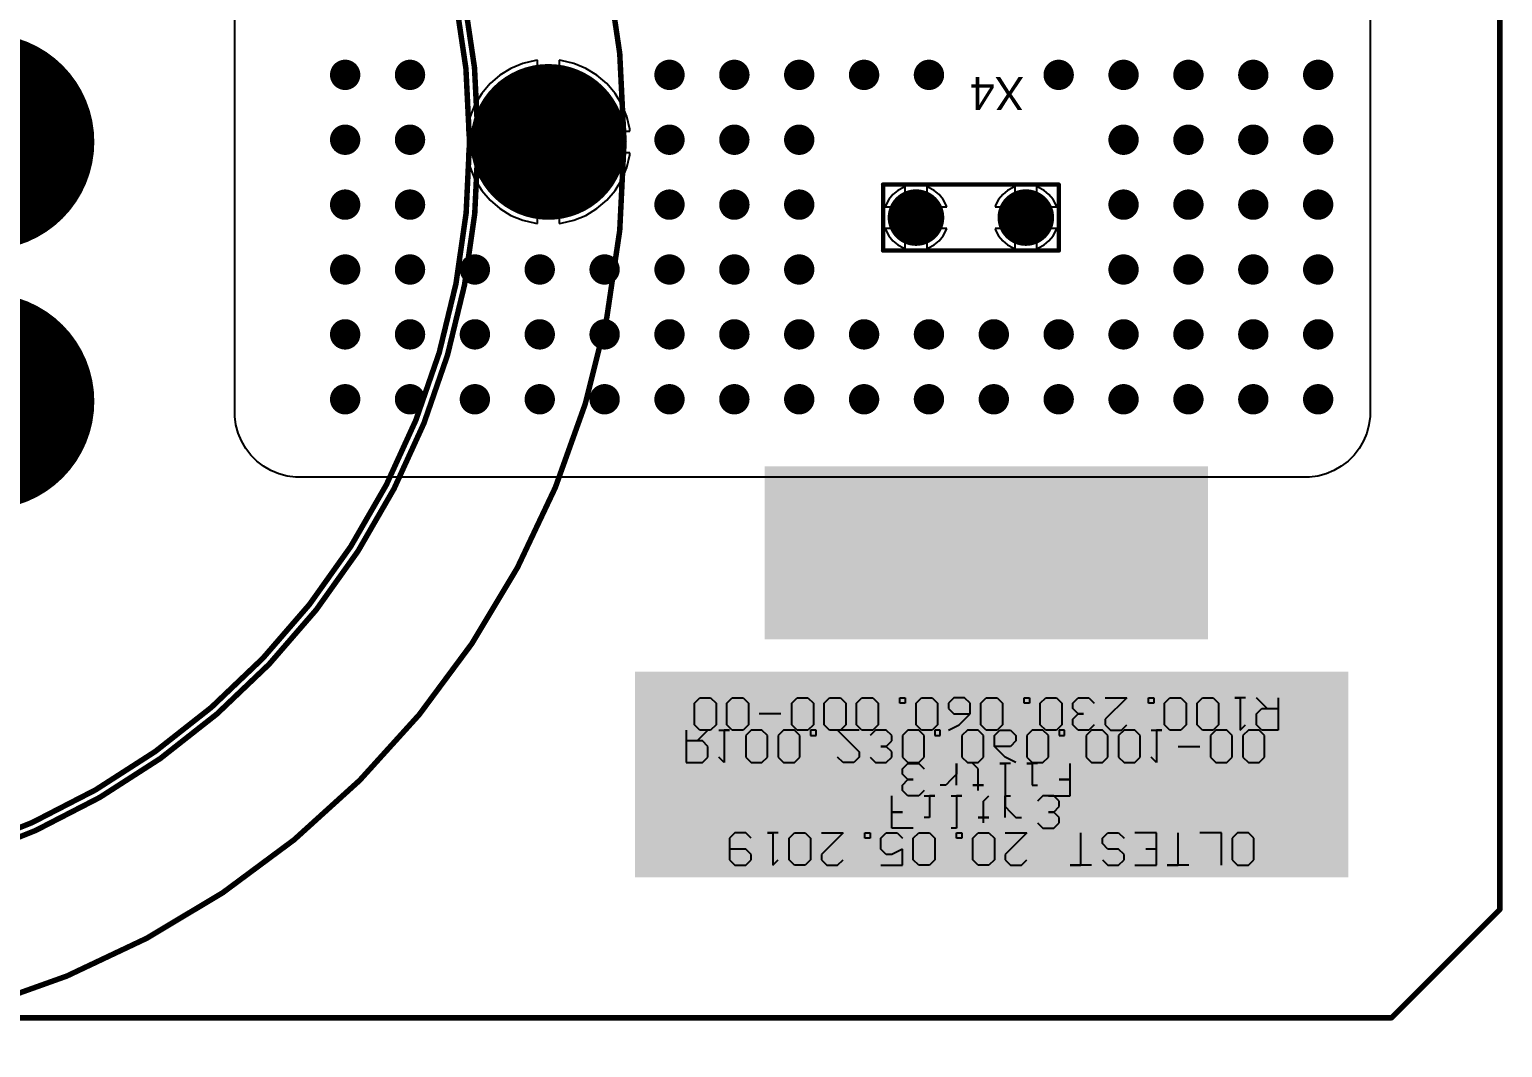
# Model space of a CAD drawing. Header units: millimetres. Extents: x 25 to 162, y 24 to 188.
# Drawn here: x 93.4 to 161.5, y 24 to 71.1 of the extents above; entities that cross this region are included whole.
import ezdxf

# ---------------------------------------------------------------- set-up
doc = ezdxf.new("R2010")
doc.units = ezdxf.units.MM
for name, color, linetype in [('BottomLayer', 5, 'Continuous'), ('BottomSolder', 6, 'Continuous'), ('Mechanical1', 6, 'Continuous'), ('Mechanical13', 56, 'Continuous'), ('Mechanical15', 56, 'Continuous'), ('MultiLayer', 9, 'Continuous'), ('PadHoleLayer', 156, 'Continuous'), ('TopLayer', 1, 'Continuous'), ('TopOverlay', 2, 'Continuous'), ('TopSolder', 216, 'Continuous'), ('ViaHoleLayer', 16, 'Continuous')]:
    doc.layers.add(name, color=color, linetype=linetype)

# ---------------------------------------------------------------- blocks, each defined once
blk = doc.blocks.new('D______500_125__H_30_A_AMAK_671111_034_169')
at = {"layer": 'BottomLayer', "const_width": 3.5}
blk.add_lwpolyline([(-1.75, 0, 1), (1.75, 0, 1)], format="xyb", close=True, dxfattribs=at)
at = {"layer": 'BottomSolder', "const_width": 3.602}
blk.add_lwpolyline([(-1.801, 0, 1), (1.801, 0, 1)], format="xyb", close=True, dxfattribs=at)
at = {"layer": 'Mechanical13'}
for points, const_width in [([(72.852, 0, 1), (3.648, 0, 1)], 0.254), ([(3.584, 0, 1), (3.711, 0, 1)], 0.127)]:
    blk.add_lwpolyline(points, format="xyb", close=True, dxfattribs=dict(at, const_width=const_width))
at = {"layer": 'Mechanical15'}
for points, const_width in [([(80, 0, 1), (-3.5, 0, 1)], 0.254), ([(-3.564, 0, 1), (-3.437, 0, 1)], 0.127)]:
    blk.add_lwpolyline(points, format="xyb", close=True, dxfattribs=dict(at, const_width=const_width))
at = {"layer": 'MultiLayer', "const_width": 3.5}
blk.add_lwpolyline([(-1.75, 0, 1), (1.75, 0, 1)], format="xyb", close=True, dxfattribs=at)
at = {"layer": 'PadHoleLayer'}
for points, const_width in [([(23.5, 12, 1), (28.5, 12, 1)], 5), ([(23.5, 0, 1), (28.5, 0, 1)], 5), ([(-1.25, 0, 1), (1.25, 0, 1)], 2.5)]:
    blk.add_lwpolyline(points, format="xyb", close=True, dxfattribs=dict(at, const_width=const_width))
at = {"layer": 'TopLayer', "const_width": 3.5}
blk.add_lwpolyline([(-1.75, 0, 1), (1.75, 0, 1)], format="xyb", close=True, dxfattribs=at)
at = {"layer": 'TopOverlay'}
for points, const_width in [([(73.251, 0, 1), (3.249, 0, 1)], 0.254), ([(3.186, 0, 1), (3.313, 0, 1)], 0.127)]:
    blk.add_lwpolyline(points, format="xyb", close=True, dxfattribs=dict(at, const_width=const_width))
at = {"layer": 'TopSolder', "const_width": 3.602}
blk.add_lwpolyline([(-1.801, 0, 1), (1.801, 0, 1)], format="xyb", close=True, dxfattribs=at)
blk = doc.blocks.new('63849_1___________154719_1__174')
at = {"layer": 'BottomLayer', "const_width": 1.206}
for points in [[(-0.603, 0, 1), (0.603, 0, 1)], [(4.477, 0, 1), (5.683, 0, 1)]]:
    blk.add_lwpolyline(points, format="xyb", close=True, dxfattribs=at)
at = {"layer": 'BottomSolder', "const_width": 1.308}
for points in [[(-0.654, 0, 1), (0.654, 0, 1)], [(4.426, 0, 1), (5.734, 0, 1)]]:
    blk.add_lwpolyline(points, format="xyb", close=True, dxfattribs=at)
at = {"layer": 'MultiLayer', "const_width": 1.206}
for points in [[(-0.603, 0, 1), (0.603, 0, 1)], [(4.477, 0, 1), (5.683, 0, 1)]]:
    blk.add_lwpolyline(points, format="xyb", close=True, dxfattribs=at)
at = {"layer": 'PadHoleLayer', "const_width": 0.75}
for points in [[(-0.375, 0, 1), (0.375, 0, 1)], [(4.705, 0, 1), (5.455, 0, 1)]]:
    blk.add_lwpolyline(points, format="xyb", close=True, dxfattribs=at)
at = {"layer": 'TopLayer', "const_width": 1.206}
for points in [[(-0.603, 0, 1), (0.603, 0, 1)], [(4.477, 0, 1), (5.683, 0, 1)]]:
    blk.add_lwpolyline(points, format="xyb", close=True, dxfattribs=at)
at = {"layer": 'TopOverlay', "const_width": 0.203}
for points in [[(6.604, 1.524), (-1.524, 1.524)], [(-1.524, 1.524), (-1.524, -1.524)], [(6.604, 1.524), (6.604, -1.524)], [(6.604, -1.524), (-1.524, -1.524)]]:
    blk.add_lwpolyline(points, dxfattribs=at)
at = {"layer": 'TopOverlay', "const_width": 0.102}
for points in [[(-1.575, 1.524, 1), (-1.473, 1.524, 1)], [(-1.575, 1.524, 1), (-1.473, 1.524, 1)], [(6.553, 1.524, 1), (6.655, 1.524, 1)], [(6.553, 1.524, 1), (6.655, 1.524, 1)], [(-1.575, -1.524, 1), (-1.473, -1.524, 1)], [(-1.575, -1.524, 1), (-1.473, -1.524, 1)], [(6.553, -1.524, 1), (6.655, -1.524, 1)], [(6.553, -1.524, 1), (6.655, -1.524, 1)]]:
    blk.add_lwpolyline(points, format="xyb", close=True, dxfattribs=at)
at = {"layer": 'TopSolder', "const_width": 1.308}
for points in [[(-0.654, 0, 1), (0.654, 0, 1)], [(4.426, 0, 1), (5.734, 0, 1)]]:
    blk.add_lwpolyline(points, format="xyb", close=True, dxfattribs=at)

msp = doc.modelspace()

# ---------------------------------------------------------------- linework, layer by layer
at = {"layer": 'BottomLayer'}
for p, q in [((102.9, 53.4), (102.9, 101.4)), ((155.4, 89.9), (155.4, 53.4)), ((102.9, 53.203), (102.9, 53.4)), ((102.951, 52.813), (102.9, 53.203)), ((155.4, 53.203), (155.349, 52.813)), ((155.4, 53.4), (155.4, 53.203)), ((103.053, 52.434), (102.951, 52.813)), ((155.349, 52.813), (155.247, 52.434)), ((103.204, 52.07), (103.053, 52.434)), ((103.4, 51.73), (103.204, 52.07)), ((155.096, 52.07), (154.9, 51.73)), ((155.247, 52.434), (155.096, 52.07)), ((103.64, 51.418), (103.4, 51.73)), ((103.918, 51.14), (103.64, 51.418)), ((104.23, 50.9), (103.918, 51.14)), ((154.382, 51.14), (154.07, 50.9)), ((154.66, 51.418), (154.382, 51.14)), ((154.9, 51.73), (154.66, 51.418)), ((104.57, 50.704), (104.23, 50.9)), ((104.934, 50.553), (104.57, 50.704)), ((105.313, 50.451), (104.934, 50.553)), ((105.703, 50.4), (105.313, 50.451)), ((152.987, 50.451), (152.597, 50.4)), ((153.366, 50.553), (152.987, 50.451)), ((153.73, 50.704), (153.366, 50.553)), ((154.07, 50.9), (153.73, 50.704)), ((105.9, 50.4), (105.703, 50.4)), ((152.4, 50.4), (105.9, 50.4)), ((152.597, 50.4), (152.4, 50.4)), ((152.4, 50.4), (152.4, 50.4)), ((152.4, 50.4), (152.4, 50.4))]:
    msp.add_line(p, q, dxfattribs=at)
at = {"layer": 'BottomLayer', "const_width": 0.6}
for points in [[(107.7, 69, 1), (108.3, 69, 1)], [(110.7, 69, 1), (111.3, 69, 1)], [(122.7, 69, 1), (123.3, 69, 1)], [(125.7, 69, 1), (126.3, 69, 1)], [(128.7, 69, 1), (129.3, 69, 1)], [(131.7, 69, 1), (132.3, 69, 1)], [(134.7, 69, 1), (135.3, 69, 1)], [(140.7, 69, 1), (141.3, 69, 1)], [(143.7, 69, 1), (144.3, 69, 1)], [(146.7, 69, 1), (147.3, 69, 1)], [(149.7, 69, 1), (150.3, 69, 1)], [(152.7, 69, 1), (153.3, 69, 1)], [(107.7, 66, 1), (108.3, 66, 1)], [(110.7, 66, 1), (111.3, 66, 1)], [(122.7, 66, 1), (123.3, 66, 1)], [(125.7, 66, 1), (126.3, 66, 1)], [(128.7, 66, 1), (129.3, 66, 1)], [(143.7, 66, 1), (144.3, 66, 1)], [(146.7, 66, 1), (147.3, 66, 1)], [(149.7, 66, 1), (150.3, 66, 1)], [(152.7, 66, 1), (153.3, 66, 1)], [(107.7, 63, 1), (108.3, 63, 1)], [(110.7, 63, 1), (111.3, 63, 1)], [(122.7, 63, 1), (123.3, 63, 1)], [(125.7, 63, 1), (126.3, 63, 1)], [(128.7, 63, 1), (129.3, 63, 1)], [(143.7, 63, 1), (144.3, 63, 1)], [(146.7, 63, 1), (147.3, 63, 1)], [(149.7, 63, 1), (150.3, 63, 1)], [(152.7, 63, 1), (153.3, 63, 1)], [(107.7, 60, 1), (108.3, 60, 1)], [(110.7, 60, 1), (111.3, 60, 1)], [(113.7, 60, 1), (114.3, 60, 1)], [(116.7, 60, 1), (117.3, 60, 1)], [(119.7, 60, 1), (120.3, 60, 1)], [(122.7, 60, 1), (123.3, 60, 1)], [(125.7, 60, 1), (126.3, 60, 1)], [(128.7, 60, 1), (129.3, 60, 1)], [(143.7, 60, 1), (144.3, 60, 1)], [(146.7, 60, 1), (147.3, 60, 1)], [(149.7, 60, 1), (150.3, 60, 1)], [(152.7, 60, 1), (153.3, 60, 1)], [(107.7, 57, 1), (108.3, 57, 1)], [(110.7, 57, 1), (111.3, 57, 1)], [(113.7, 57, 1), (114.3, 57, 1)], [(116.7, 57, 1), (117.3, 57, 1)], [(119.7, 57, 1), (120.3, 57, 1)], [(122.7, 57, 1), (123.3, 57, 1)], [(125.7, 57, 1), (126.3, 57, 1)], [(128.7, 57, 1), (129.3, 57, 1)], [(131.7, 57, 1), (132.3, 57, 1)], [(134.7, 57, 1), (135.3, 57, 1)], [(137.7, 57, 1), (138.3, 57, 1)], [(140.7, 57, 1), (141.3, 57, 1)], [(143.7, 57, 1), (144.3, 57, 1)], [(146.7, 57, 1), (147.3, 57, 1)], [(149.7, 57, 1), (150.3, 57, 1)], [(152.7, 57, 1), (153.3, 57, 1)], [(107.7, 54, 1), (108.3, 54, 1)], [(110.7, 54, 1), (111.3, 54, 1)], [(113.7, 54, 1), (114.3, 54, 1)], [(116.7, 54, 1), (117.3, 54, 1)], [(119.7, 54, 1), (120.3, 54, 1)], [(122.7, 54, 1), (123.3, 54, 1)], [(125.7, 54, 1), (126.3, 54, 1)], [(128.7, 54, 1), (129.3, 54, 1)], [(131.7, 54, 1), (132.3, 54, 1)], [(134.7, 54, 1), (135.3, 54, 1)], [(137.7, 54, 1), (138.3, 54, 1)], [(140.7, 54, 1), (141.3, 54, 1)], [(143.7, 54, 1), (144.3, 54, 1)], [(146.7, 54, 1), (147.3, 54, 1)], [(149.7, 54, 1), (150.3, 54, 1)], [(152.7, 54, 1), (153.3, 54, 1)]]:
    msp.add_lwpolyline(points, format="xyb", close=True, dxfattribs=at)
at = {"layer": 'BottomLayer'}
msp.add_solid([(121.4, 31.9), (154.4, 31.9), (121.4, 41.4), (154.4, 41.4)], dxfattribs=at)
at = {"layer": 'BottomSolder'}
for p, q in [((123.779, 38.7), (123.779, 37.2)), ((124.529, 38.2), (123.779, 38.2)), ((124.279, 38.2), (124.779, 38.7)), ((124.779, 37.95), (124.529, 38.2)), ((125.279, 38.7), (125.779, 38.7)), ((125.779, 38.7), (125.529, 38.7)), ((125.529, 38.7), (125.529, 37.2)), ((126.778, 38.7), (126.528, 38.45)), ((126.528, 38.45), (126.528, 37.45)), ((127.278, 38.7), (126.778, 38.7)), ((127.528, 38.45), (127.278, 38.7)), ((127.528, 37.45), (127.528, 38.45)), ((128.278, 38.7), (128.028, 38.45)), ((128.028, 38.45), (128.028, 37.45)), ((128.778, 38.7), (128.278, 38.7)), ((129.028, 38.45), (128.778, 38.7)), ((129.028, 37.45), (129.028, 38.45)), ((129.527, 38.7), (129.527, 38.45)), ((129.777, 38.7), (129.527, 38.7)), ((129.527, 38.45), (129.777, 38.45)), ((129.777, 38.45), (129.777, 38.7)), ((131.777, 38.7), (130.777, 38.7)), ((130.777, 38.7), (131.777, 37.7)), ((132.527, 38.7), (132.277, 38.45)), ((133.026, 38.7), (132.527, 38.7)), ((133.276, 38.45), (133.026, 38.7)), ((133.026, 37.95), (133.276, 38.2)), ((133.276, 38.2), (133.276, 38.45)), ((134.026, 38.7), (133.776, 38.45)), ((133.776, 38.45), (133.776, 37.45)), ((134.526, 38.7), (134.026, 38.7)), ((134.776, 38.45), (134.526, 38.7)), ((134.776, 37.45), (134.776, 38.45)), ((135.276, 38.7), (135.276, 38.45)), ((135.526, 38.7), (135.276, 38.7)), ((135.276, 38.45), (135.526, 38.45)), ((135.526, 38.45), (135.526, 38.7)), ((136.775, 38.7), (136.525, 38.45)), ((136.525, 38.45), (136.525, 37.45)), ((137.275, 38.7), (136.775, 38.7)), ((137.525, 38.45), (137.275, 38.7)), ((137.525, 37.45), (137.525, 38.45)), ((138.025, 38.45), (138.275, 38.7)), ((138.025, 37.95), (138.025, 38.45)), ((138.275, 38.7), (138.774, 38.7)), ((138.774, 38.7), (139.024, 38.45)), ((139.024, 38.2), (138.774, 37.95)), ((139.024, 38.45), (139.024, 38.2)), ((139.774, 38.7), (139.524, 38.45)), ((139.524, 38.45), (139.524, 37.45)), ((140.274, 38.7), (139.774, 38.7)), ((140.524, 38.45), (140.274, 38.7)), ((140.524, 37.45), (140.524, 38.45)), ((141.024, 38.7), (141.024, 38.45)), ((141.274, 38.7), (141.024, 38.7)), ((141.024, 38.45), (141.274, 38.45)), ((141.274, 38.45), (141.274, 38.7)), ((142.523, 38.7), (142.273, 38.45)), ((142.273, 38.45), (142.273, 37.45)), ((143.023, 38.7), (142.523, 38.7)), ((143.273, 38.45), (143.023, 38.7)), ((143.273, 37.45), (143.273, 38.45)), ((144.023, 38.7), (143.773, 38.45)), ((143.773, 38.45), (143.773, 37.45)), ((144.523, 38.7), (144.023, 38.7)), ((144.773, 38.45), (144.523, 38.7)), ((144.773, 37.45), (144.773, 38.45)), ((145.272, 38.7), (145.772, 38.7)), ((145.772, 38.7), (145.522, 38.7)), ((145.522, 38.7), (145.522, 37.2)), ((148.271, 38.7), (148.021, 38.45)), ((148.021, 38.45), (148.021, 37.45)), ((148.771, 38.7), (148.271, 38.7)), ((149.021, 38.45), (148.771, 38.7)), ((149.021, 37.45), (149.021, 38.45)), ((149.771, 38.7), (149.521, 38.45)), ((149.521, 38.45), (149.521, 37.45)), ((150.271, 38.7), (149.771, 38.7)), ((150.521, 38.45), (150.271, 38.7)), ((150.521, 37.45), (150.521, 38.45)), ((124.779, 37.45), (124.779, 37.95)), ((131.777, 37.7), (131.777, 37.45)), ((133.026, 37.95), (132.776, 37.95)), ((132.776, 37.95), (133.026, 37.95)), ((133.276, 37.7), (133.026, 37.95)), ((133.276, 37.45), (133.276, 37.7)), ((138.525, 37.45), (138.025, 37.95)), ((138.774, 37.95), (138.025, 37.95)), ((146.522, 37.95), (147.522, 37.95)), ((123.779, 37.2), (124.529, 37.2)), ((124.529, 37.2), (124.779, 37.45)), ((125.529, 37.2), (125.279, 37.45)), ((126.528, 37.45), (126.778, 37.2)), ((126.778, 37.2), (127.278, 37.2)), ((127.278, 37.2), (127.528, 37.45)), ((128.028, 37.45), (128.278, 37.2)), ((128.278, 37.2), (128.778, 37.2)), ((128.778, 37.2), (129.028, 37.45)), ((131.027, 37.2), (130.777, 37.45)), ((131.527, 37.2), (131.027, 37.2)), ((131.777, 37.45), (131.527, 37.2)), ((132.277, 37.45), (132.527, 37.2)), ((132.527, 37.2), (133.026, 37.2)), ((133.026, 37.2), (133.276, 37.45)), ((133.776, 37.45), (134.026, 37.2)), ((134.026, 37.2), (134.526, 37.2)), ((134.526, 37.2), (134.776, 37.45)), ((136.525, 37.45), (136.775, 37.2)), ((136.775, 37.2), (137.275, 37.2)), ((137.275, 37.2), (137.525, 37.45)), ((139.024, 37.2), (138.525, 37.45)), ((139.524, 37.45), (139.774, 37.2)), ((139.774, 37.2), (140.274, 37.2)), ((140.274, 37.2), (140.524, 37.45)), ((142.273, 37.45), (142.523, 37.2)), ((142.523, 37.2), (143.023, 37.2)), ((143.023, 37.2), (143.273, 37.45)), ((143.773, 37.45), (144.023, 37.2)), ((144.023, 37.2), (144.523, 37.2)), ((144.523, 37.2), (144.773, 37.45)), ((145.522, 37.2), (145.272, 37.45)), ((148.021, 37.45), (148.271, 37.2)), ((148.271, 37.2), (148.771, 37.2)), ((148.771, 37.2), (149.021, 37.45)), ((149.521, 37.45), (149.771, 37.2)), ((149.771, 37.2), (150.271, 37.2)), ((150.271, 37.2), (150.521, 37.45)), ((133.276, 34.911), (133.276, 35.661)), ((134.776, 35.661), (135.276, 35.661)), ((135.276, 35.661), (135.026, 35.661)), ((135.026, 35.661), (135.026, 34.661)), ((136.025, 35.661), (136.525, 35.661)), ((136.525, 35.661), (136.275, 35.661)), ((136.275, 35.661), (136.275, 34.161)), ((137.525, 35.411), (137.775, 35.661)), ((138.525, 34.661), (138.525, 35.661)), ((138.525, 35.661), (138.525, 35.161)), ((140.274, 35.661), (140.024, 35.411)), ((140.774, 35.661), (140.274, 35.661)), ((141.024, 35.411), (140.774, 35.661)), ((133.276, 34.161), (133.276, 34.911)), ((133.276, 34.911), (133.776, 34.911)), ((133.776, 34.911), (133.276, 34.911)), ((137.525, 34.661), (137.525, 35.411)), ((138.525, 35.161), (138.774, 34.911)), ((138.774, 34.911), (139.024, 34.661)), ((140.774, 34.911), (140.524, 34.911)), ((140.524, 34.911), (140.774, 34.911)), ((140.774, 34.911), (141.024, 35.161)), ((141.024, 34.661), (140.774, 34.911)), ((141.024, 35.161), (141.024, 35.411)), ((134.276, 34.161), (133.276, 34.161)), ((135.026, 34.661), (134.776, 34.661)), ((136.275, 34.161), (136.025, 34.161)), ((137.525, 34.661), (137.275, 34.661)), ((137.275, 34.661), (137.775, 34.661)), ((137.525, 34.411), (137.525, 34.661)), ((137.775, 34.661), (137.525, 34.661)), ((139.024, 34.661), (139.274, 34.661)), ((140.024, 34.411), (140.274, 34.161)), ((140.274, 34.161), (140.774, 34.161)), ((140.774, 34.161), (141.024, 34.411)), ((141.024, 34.411), (141.024, 34.661))]:
    msp.add_line(p, q, dxfattribs=at)
at = {"layer": 'BottomSolder', "const_width": 0.702}
for points in [[(107.649, 69, 1), (108.351, 69, 1)], [(110.649, 69, 1), (111.351, 69, 1)], [(122.649, 69, 1), (123.351, 69, 1)], [(125.649, 69, 1), (126.351, 69, 1)], [(128.649, 69, 1), (129.351, 69, 1)], [(131.649, 69, 1), (132.351, 69, 1)], [(134.649, 69, 1), (135.351, 69, 1)], [(140.649, 69, 1), (141.351, 69, 1)], [(143.649, 69, 1), (144.351, 69, 1)], [(146.649, 69, 1), (147.351, 69, 1)], [(149.649, 69, 1), (150.351, 69, 1)], [(152.649, 69, 1), (153.351, 69, 1)], [(107.649, 66, 1), (108.351, 66, 1)], [(110.649, 66, 1), (111.351, 66, 1)], [(122.649, 66, 1), (123.351, 66, 1)], [(125.649, 66, 1), (126.351, 66, 1)], [(128.649, 66, 1), (129.351, 66, 1)], [(143.649, 66, 1), (144.351, 66, 1)], [(146.649, 66, 1), (147.351, 66, 1)], [(149.649, 66, 1), (150.351, 66, 1)], [(152.649, 66, 1), (153.351, 66, 1)], [(107.649, 63, 1), (108.351, 63, 1)], [(110.649, 63, 1), (111.351, 63, 1)], [(122.649, 63, 1), (123.351, 63, 1)], [(125.649, 63, 1), (126.351, 63, 1)], [(128.649, 63, 1), (129.351, 63, 1)], [(143.649, 63, 1), (144.351, 63, 1)], [(146.649, 63, 1), (147.351, 63, 1)], [(149.649, 63, 1), (150.351, 63, 1)], [(152.649, 63, 1), (153.351, 63, 1)], [(107.649, 60, 1), (108.351, 60, 1)], [(110.649, 60, 1), (111.351, 60, 1)], [(113.649, 60, 1), (114.351, 60, 1)], [(116.649, 60, 1), (117.351, 60, 1)], [(119.649, 60, 1), (120.351, 60, 1)], [(122.649, 60, 1), (123.351, 60, 1)], [(125.649, 60, 1), (126.351, 60, 1)], [(128.649, 60, 1), (129.351, 60, 1)], [(143.649, 60, 1), (144.351, 60, 1)], [(146.649, 60, 1), (147.351, 60, 1)], [(149.649, 60, 1), (150.351, 60, 1)], [(152.649, 60, 1), (153.351, 60, 1)], [(107.649, 57, 1), (108.351, 57, 1)], [(110.649, 57, 1), (111.351, 57, 1)], [(113.649, 57, 1), (114.351, 57, 1)], [(116.649, 57, 1), (117.351, 57, 1)], [(119.649, 57, 1), (120.351, 57, 1)], [(122.649, 57, 1), (123.351, 57, 1)], [(125.649, 57, 1), (126.351, 57, 1)], [(128.649, 57, 1), (129.351, 57, 1)], [(131.649, 57, 1), (132.351, 57, 1)], [(134.649, 57, 1), (135.351, 57, 1)], [(137.649, 57, 1), (138.351, 57, 1)], [(140.649, 57, 1), (141.351, 57, 1)], [(143.649, 57, 1), (144.351, 57, 1)], [(146.649, 57, 1), (147.351, 57, 1)], [(149.649, 57, 1), (150.351, 57, 1)], [(152.649, 57, 1), (153.351, 57, 1)], [(107.649, 54, 1), (108.351, 54, 1)], [(110.649, 54, 1), (111.351, 54, 1)], [(113.649, 54, 1), (114.351, 54, 1)], [(116.649, 54, 1), (117.351, 54, 1)], [(119.649, 54, 1), (120.351, 54, 1)], [(122.649, 54, 1), (123.351, 54, 1)], [(125.649, 54, 1), (126.351, 54, 1)], [(128.649, 54, 1), (129.351, 54, 1)], [(131.649, 54, 1), (132.351, 54, 1)], [(134.649, 54, 1), (135.351, 54, 1)], [(137.649, 54, 1), (138.351, 54, 1)], [(140.649, 54, 1), (141.351, 54, 1)], [(143.649, 54, 1), (144.351, 54, 1)], [(146.649, 54, 1), (147.351, 54, 1)], [(149.649, 54, 1), (150.351, 54, 1)], [(152.649, 54, 1), (153.351, 54, 1)]]:
    msp.add_lwpolyline(points, format="xyb", close=True, dxfattribs=at)
at = {"layer": 'Mechanical1', "const_width": 0.254}
for points in [[(161.4, 30.4), (161.4, 186.4)], [(156.4, 25.4), (161.4, 30.4)], [(30.4, 25.4), (156.4, 25.4)]]:
    msp.add_lwpolyline(points, dxfattribs=at)
at = {"layer": 'Mechanical1', "const_width": 0.127}
for points in [[(161.336, 30.4, 1), (161.463, 30.4, 1)], [(161.336, 30.4, 1), (161.463, 30.4, 1)], [(156.336, 25.4, 1), (156.463, 25.4, 1)], [(156.336, 25.4, 1), (156.463, 25.4, 1)]]:
    msp.add_lwpolyline(points, format="xyb", close=True, dxfattribs=at)
at = {"layer": 'MultiLayer', "const_width": 0.6}
for points in [[(107.7, 69, 1), (108.3, 69, 1)], [(110.7, 69, 1), (111.3, 69, 1)], [(122.7, 69, 1), (123.3, 69, 1)], [(125.7, 69, 1), (126.3, 69, 1)], [(128.7, 69, 1), (129.3, 69, 1)], [(131.7, 69, 1), (132.3, 69, 1)], [(134.7, 69, 1), (135.3, 69, 1)], [(140.7, 69, 1), (141.3, 69, 1)], [(143.7, 69, 1), (144.3, 69, 1)], [(146.7, 69, 1), (147.3, 69, 1)], [(149.7, 69, 1), (150.3, 69, 1)], [(152.7, 69, 1), (153.3, 69, 1)], [(107.7, 66, 1), (108.3, 66, 1)], [(110.7, 66, 1), (111.3, 66, 1)], [(122.7, 66, 1), (123.3, 66, 1)], [(125.7, 66, 1), (126.3, 66, 1)], [(128.7, 66, 1), (129.3, 66, 1)], [(143.7, 66, 1), (144.3, 66, 1)], [(146.7, 66, 1), (147.3, 66, 1)], [(149.7, 66, 1), (150.3, 66, 1)], [(152.7, 66, 1), (153.3, 66, 1)], [(107.7, 63, 1), (108.3, 63, 1)], [(110.7, 63, 1), (111.3, 63, 1)], [(122.7, 63, 1), (123.3, 63, 1)], [(125.7, 63, 1), (126.3, 63, 1)], [(128.7, 63, 1), (129.3, 63, 1)], [(143.7, 63, 1), (144.3, 63, 1)], [(146.7, 63, 1), (147.3, 63, 1)], [(149.7, 63, 1), (150.3, 63, 1)], [(152.7, 63, 1), (153.3, 63, 1)], [(107.7, 60, 1), (108.3, 60, 1)], [(110.7, 60, 1), (111.3, 60, 1)], [(113.7, 60, 1), (114.3, 60, 1)], [(116.7, 60, 1), (117.3, 60, 1)], [(119.7, 60, 1), (120.3, 60, 1)], [(122.7, 60, 1), (123.3, 60, 1)], [(125.7, 60, 1), (126.3, 60, 1)], [(128.7, 60, 1), (129.3, 60, 1)], [(143.7, 60, 1), (144.3, 60, 1)], [(146.7, 60, 1), (147.3, 60, 1)], [(149.7, 60, 1), (150.3, 60, 1)], [(152.7, 60, 1), (153.3, 60, 1)], [(107.7, 57, 1), (108.3, 57, 1)], [(110.7, 57, 1), (111.3, 57, 1)], [(113.7, 57, 1), (114.3, 57, 1)], [(116.7, 57, 1), (117.3, 57, 1)], [(119.7, 57, 1), (120.3, 57, 1)], [(122.7, 57, 1), (123.3, 57, 1)], [(125.7, 57, 1), (126.3, 57, 1)], [(128.7, 57, 1), (129.3, 57, 1)], [(131.7, 57, 1), (132.3, 57, 1)], [(134.7, 57, 1), (135.3, 57, 1)], [(137.7, 57, 1), (138.3, 57, 1)], [(140.7, 57, 1), (141.3, 57, 1)], [(143.7, 57, 1), (144.3, 57, 1)], [(146.7, 57, 1), (147.3, 57, 1)], [(149.7, 57, 1), (150.3, 57, 1)], [(152.7, 57, 1), (153.3, 57, 1)], [(107.7, 54, 1), (108.3, 54, 1)], [(110.7, 54, 1), (111.3, 54, 1)], [(113.7, 54, 1), (114.3, 54, 1)], [(116.7, 54, 1), (117.3, 54, 1)], [(119.7, 54, 1), (120.3, 54, 1)], [(122.7, 54, 1), (123.3, 54, 1)], [(125.7, 54, 1), (126.3, 54, 1)], [(128.7, 54, 1), (129.3, 54, 1)], [(131.7, 54, 1), (132.3, 54, 1)], [(134.7, 54, 1), (135.3, 54, 1)], [(137.7, 54, 1), (138.3, 54, 1)], [(140.7, 54, 1), (141.3, 54, 1)], [(143.7, 54, 1), (144.3, 54, 1)], [(146.7, 54, 1), (147.3, 54, 1)], [(149.7, 54, 1), (150.3, 54, 1)], [(152.7, 54, 1), (153.3, 54, 1)]]:
    msp.add_lwpolyline(points, format="xyb", close=True, dxfattribs=at)
at = {"layer": 'TopLayer'}
for p, q in [((102.9, 53.4), (102.9, 100.9)), ((155.4, 89.9), (155.4, 53.4)), ((116.222, 69.525), (115.669, 69.296)), ((116.804, 69.665), (116.222, 69.525)), ((116.9, 69.672), (116.804, 69.665)), ((116.9, 66.4), (116.9, 69.672)), ((117.996, 69.665), (117.9, 69.672)), ((117.9, 69.672), (117.9, 66.4)), ((118.578, 69.525), (117.996, 69.665)), ((119.13, 69.296), (118.578, 69.525)), ((115.16, 68.984), (114.705, 68.595)), ((115.669, 69.296), (115.16, 68.984)), ((119.64, 68.984), (119.13, 69.296)), ((120.095, 68.595), (119.64, 68.984)), ((114.316, 68.14), (114.004, 67.63)), ((114.705, 68.595), (114.316, 68.14)), ((120.484, 68.14), (120.095, 68.595)), ((120.796, 67.63), (120.484, 68.14)), ((114.004, 67.63), (113.775, 67.078)), ((121.025, 67.078), (120.796, 67.63)), ((113.775, 67.078), (113.635, 66.496)), ((121.165, 66.496), (121.025, 67.078)), ((113.635, 66.496), (113.628, 66.4)), ((113.628, 66.4), (116.9, 66.4)), ((117.9, 66.4), (121.172, 66.4)), ((121.172, 66.4), (121.165, 66.496)), ((116.9, 65.4), (113.628, 65.4)), ((113.628, 65.4), (113.635, 65.304)), ((113.635, 65.304), (113.775, 64.722)), ((113.775, 64.722), (114.004, 64.169)), ((116.9, 62.128), (116.9, 65.4)), ((121.172, 65.4), (117.9, 65.4)), ((117.9, 65.4), (117.9, 62.128)), ((120.796, 64.169), (121.025, 64.722)), ((121.025, 64.722), (121.165, 65.304)), ((121.165, 65.304), (121.172, 65.4)), ((114.004, 64.169), (114.316, 63.66)), ((120.484, 63.66), (120.796, 64.169)), ((114.316, 63.66), (114.705, 63.205)), ((120.095, 63.205), (120.484, 63.66)), ((133.33, 63.47), (133.141, 63.241)), ((133.559, 63.659), (133.33, 63.47)), ((133.821, 63.799), (133.559, 63.659)), ((133.9, 63.823), (133.821, 63.799)), ((133.9, 62.9), (133.9, 63.823)), ((134.979, 63.799), (134.9, 63.823)), ((134.9, 63.823), (134.9, 62.9)), ((135.241, 63.659), (134.979, 63.799)), ((135.47, 63.47), (135.241, 63.659)), ((135.659, 63.241), (135.47, 63.47)), ((138.41, 63.47), (138.221, 63.241)), ((138.639, 63.659), (138.41, 63.47)), ((138.901, 63.799), (138.639, 63.659)), ((138.98, 63.823), (138.901, 63.799)), ((138.98, 62.9), (138.98, 63.823)), ((140.059, 63.799), (139.98, 63.823)), ((139.98, 63.823), (139.98, 62.9)), ((140.321, 63.659), (140.059, 63.799)), ((140.55, 63.47), (140.321, 63.659)), ((140.739, 63.241), (140.55, 63.47)), ((114.705, 63.205), (115.16, 62.816)), ((115.16, 62.816), (115.669, 62.504)), ((119.13, 62.504), (119.64, 62.816)), ((119.64, 62.816), (120.095, 63.205)), ((133.001, 62.979), (132.977, 62.9)), ((132.977, 62.9), (133.9, 62.9)), ((133.141, 63.241), (133.001, 62.979)), ((134.9, 62.9), (135.823, 62.9)), ((135.799, 62.979), (135.659, 63.241)), ((135.823, 62.9), (135.799, 62.979)), ((138.081, 62.979), (138.057, 62.9)), ((138.057, 62.9), (138.98, 62.9)), ((138.221, 63.241), (138.081, 62.979)), ((139.98, 62.9), (140.903, 62.9)), ((140.879, 62.979), (140.739, 63.241)), ((140.903, 62.9), (140.879, 62.979)), ((115.669, 62.504), (116.222, 62.275)), ((116.222, 62.275), (116.804, 62.135)), ((116.804, 62.135), (116.9, 62.128)), ((117.9, 62.128), (117.996, 62.135)), ((117.996, 62.135), (118.578, 62.275)), ((118.578, 62.275), (119.13, 62.504)), ((133.9, 61.9), (132.977, 61.9)), ((132.977, 61.9), (133.001, 61.821)), ((133.001, 61.821), (133.141, 61.559)), ((133.141, 61.559), (133.33, 61.33)), ((133.33, 61.33), (133.559, 61.141)), ((133.9, 60.977), (133.9, 61.9)), ((135.823, 61.9), (134.9, 61.9)), ((134.9, 61.9), (134.9, 60.977)), ((135.241, 61.141), (135.47, 61.33)), ((135.47, 61.33), (135.659, 61.559)), ((135.659, 61.559), (135.799, 61.821)), ((135.799, 61.821), (135.823, 61.9)), ((138.98, 61.9), (138.057, 61.9)), ((138.057, 61.9), (138.081, 61.821)), ((138.081, 61.821), (138.221, 61.559)), ((138.221, 61.559), (138.41, 61.33)), ((138.41, 61.33), (138.639, 61.141)), ((138.98, 60.977), (138.98, 61.9)), ((140.903, 61.9), (139.98, 61.9)), ((139.98, 61.9), (139.98, 60.977)), ((140.321, 61.141), (140.55, 61.33)), ((140.55, 61.33), (140.739, 61.559)), ((140.739, 61.559), (140.879, 61.821)), ((140.879, 61.821), (140.903, 61.9)), ((133.559, 61.141), (133.821, 61.001)), ((133.821, 61.001), (133.9, 60.977)), ((134.9, 60.977), (134.979, 61.001)), ((134.979, 61.001), (135.241, 61.141)), ((138.639, 61.141), (138.901, 61.001)), ((138.901, 61.001), (138.98, 60.977)), ((139.98, 60.977), (140.059, 61.001)), ((140.059, 61.001), (140.321, 61.141)), ((102.9, 53.203), (102.9, 53.4)), ((102.951, 52.813), (102.9, 53.203)), ((155.4, 53.203), (155.349, 52.813)), ((155.4, 53.4), (155.4, 53.4)), ((155.4, 53.4), (155.4, 53.203)), ((103.053, 52.434), (102.951, 52.813)), ((155.349, 52.813), (155.247, 52.434)), ((103.204, 52.07), (103.053, 52.434)), ((103.4, 51.73), (103.204, 52.07)), ((155.096, 52.07), (154.9, 51.73)), ((155.247, 52.434), (155.096, 52.07)), ((103.64, 51.418), (103.4, 51.73)), ((103.918, 51.14), (103.64, 51.418)), ((104.23, 50.9), (103.918, 51.14)), ((154.382, 51.14), (154.07, 50.9)), ((154.66, 51.418), (154.382, 51.14)), ((154.9, 51.73), (154.66, 51.418)), ((104.57, 50.704), (104.23, 50.9)), ((104.934, 50.553), (104.57, 50.704)), ((105.313, 50.451), (104.934, 50.553)), ((105.703, 50.4), (105.313, 50.451)), ((152.987, 50.451), (152.597, 50.4)), ((153.366, 50.553), (152.987, 50.451)), ((153.73, 50.704), (153.366, 50.553)), ((154.07, 50.9), (153.73, 50.704)), ((105.9, 50.4), (105.703, 50.4)), ((152.4, 50.4), (105.9, 50.4)), ((105.9, 50.4), (105.9, 50.4)), ((152.597, 50.4), (152.4, 50.4))]:
    msp.add_line(p, q, dxfattribs=at)
at = {"layer": 'TopLayer', "const_width": 0.6}
for points in [[(107.7, 69, 1), (108.3, 69, 1)], [(110.7, 69, 1), (111.3, 69, 1)], [(122.7, 69, 1), (123.3, 69, 1)], [(125.7, 69, 1), (126.3, 69, 1)], [(128.7, 69, 1), (129.3, 69, 1)], [(131.7, 69, 1), (132.3, 69, 1)], [(134.7, 69, 1), (135.3, 69, 1)], [(140.7, 69, 1), (141.3, 69, 1)], [(143.7, 69, 1), (144.3, 69, 1)], [(146.7, 69, 1), (147.3, 69, 1)], [(149.7, 69, 1), (150.3, 69, 1)], [(152.7, 69, 1), (153.3, 69, 1)], [(107.7, 66, 1), (108.3, 66, 1)], [(110.7, 66, 1), (111.3, 66, 1)], [(122.7, 66, 1), (123.3, 66, 1)], [(125.7, 66, 1), (126.3, 66, 1)], [(128.7, 66, 1), (129.3, 66, 1)], [(143.7, 66, 1), (144.3, 66, 1)], [(146.7, 66, 1), (147.3, 66, 1)], [(149.7, 66, 1), (150.3, 66, 1)], [(152.7, 66, 1), (153.3, 66, 1)], [(107.7, 63, 1), (108.3, 63, 1)], [(110.7, 63, 1), (111.3, 63, 1)], [(122.7, 63, 1), (123.3, 63, 1)], [(125.7, 63, 1), (126.3, 63, 1)], [(128.7, 63, 1), (129.3, 63, 1)], [(143.7, 63, 1), (144.3, 63, 1)], [(146.7, 63, 1), (147.3, 63, 1)], [(149.7, 63, 1), (150.3, 63, 1)], [(152.7, 63, 1), (153.3, 63, 1)], [(107.7, 60, 1), (108.3, 60, 1)], [(110.7, 60, 1), (111.3, 60, 1)], [(113.7, 60, 1), (114.3, 60, 1)], [(116.7, 60, 1), (117.3, 60, 1)], [(119.7, 60, 1), (120.3, 60, 1)], [(122.7, 60, 1), (123.3, 60, 1)], [(125.7, 60, 1), (126.3, 60, 1)], [(128.7, 60, 1), (129.3, 60, 1)], [(143.7, 60, 1), (144.3, 60, 1)], [(146.7, 60, 1), (147.3, 60, 1)], [(149.7, 60, 1), (150.3, 60, 1)], [(152.7, 60, 1), (153.3, 60, 1)], [(107.7, 57, 1), (108.3, 57, 1)], [(110.7, 57, 1), (111.3, 57, 1)], [(113.7, 57, 1), (114.3, 57, 1)], [(116.7, 57, 1), (117.3, 57, 1)], [(119.7, 57, 1), (120.3, 57, 1)], [(122.7, 57, 1), (123.3, 57, 1)], [(125.7, 57, 1), (126.3, 57, 1)], [(128.7, 57, 1), (129.3, 57, 1)], [(131.7, 57, 1), (132.3, 57, 1)], [(134.7, 57, 1), (135.3, 57, 1)], [(137.7, 57, 1), (138.3, 57, 1)], [(140.7, 57, 1), (141.3, 57, 1)], [(143.7, 57, 1), (144.3, 57, 1)], [(146.7, 57, 1), (147.3, 57, 1)], [(149.7, 57, 1), (150.3, 57, 1)], [(152.7, 57, 1), (153.3, 57, 1)], [(107.7, 54, 1), (108.3, 54, 1)], [(110.7, 54, 1), (111.3, 54, 1)], [(113.7, 54, 1), (114.3, 54, 1)], [(116.7, 54, 1), (117.3, 54, 1)], [(119.7, 54, 1), (120.3, 54, 1)], [(122.7, 54, 1), (123.3, 54, 1)], [(125.7, 54, 1), (126.3, 54, 1)], [(128.7, 54, 1), (129.3, 54, 1)], [(131.7, 54, 1), (132.3, 54, 1)], [(134.7, 54, 1), (135.3, 54, 1)], [(137.7, 54, 1), (138.3, 54, 1)], [(140.7, 54, 1), (141.3, 54, 1)], [(143.7, 54, 1), (144.3, 54, 1)], [(146.7, 54, 1), (147.3, 54, 1)], [(149.7, 54, 1), (150.3, 54, 1)], [(152.7, 54, 1), (153.3, 54, 1)]]:
    msp.add_lwpolyline(points, format="xyb", close=True, dxfattribs=at)
at = {"layer": 'TopOverlay'}
for p, q in [((124.154, 39.95), (124.404, 40.2)), ((124.404, 40.2), (124.904, 40.2)), ((124.904, 40.2), (125.154, 39.95)), ((125.654, 39.95), (125.904, 40.2)), ((125.904, 40.2), (126.404, 40.2)), ((126.404, 40.2), (126.654, 39.95)), ((128.653, 39.95), (128.903, 40.2)), ((128.903, 40.2), (129.403, 40.2)), ((129.403, 40.2), (129.653, 39.95)), ((130.152, 39.95), (130.402, 40.2)), ((130.402, 40.2), (130.902, 40.2)), ((130.902, 40.2), (131.152, 39.95)), ((131.652, 39.95), (131.902, 40.2)), ((131.902, 40.2), (132.402, 40.2)), ((132.402, 40.2), (132.652, 39.95)), ((133.651, 39.95), (133.651, 40.2)), ((133.651, 40.2), (133.901, 40.2)), ((133.901, 40.2), (133.901, 39.95)), ((134.401, 39.95), (134.651, 40.2)), ((134.651, 40.2), (135.151, 40.2)), ((135.151, 40.2), (135.401, 39.95)), ((136.15, 40.2), (135.901, 39.95)), ((136.65, 40.2), (136.15, 40.2)), ((136.9, 39.95), (136.65, 40.2)), ((137.4, 39.95), (137.65, 40.2)), ((137.65, 40.2), (138.15, 40.2)), ((138.15, 40.2), (138.4, 39.95)), ((139.399, 39.95), (139.399, 40.2)), ((139.399, 40.2), (139.649, 40.2)), ((139.649, 40.2), (139.649, 39.95)), ((140.149, 39.95), (140.399, 40.2)), ((140.399, 40.2), (140.899, 40.2)), ((140.899, 40.2), (141.149, 39.95)), ((141.649, 39.95), (141.899, 40.2)), ((141.899, 40.2), (142.398, 40.2)), ((142.398, 40.2), (142.648, 39.95)), ((143.148, 40.2), (144.148, 40.2)), ((144.148, 40.2), (143.148, 39.2)), ((145.148, 39.95), (145.148, 40.2)), ((145.148, 40.2), (145.397, 40.2)), ((145.397, 40.2), (145.397, 39.95)), ((145.897, 39.95), (146.147, 40.2)), ((146.147, 40.2), (146.647, 40.2)), ((146.647, 40.2), (146.897, 39.95)), ((147.397, 39.95), (147.647, 40.2)), ((147.647, 40.2), (148.147, 40.2)), ((148.147, 40.2), (148.397, 39.95)), ((149.646, 40.2), (149.146, 40.2)), ((149.146, 40.2), (149.396, 40.2)), ((149.396, 40.2), (149.396, 38.7)), ((150.646, 39.7), (150.146, 40.2)), ((151.146, 40.2), (151.146, 38.7)), ((124.154, 38.95), (124.154, 39.95)), ((125.154, 39.95), (125.154, 38.95)), ((125.654, 38.95), (125.654, 39.95)), ((126.654, 39.95), (126.654, 38.95)), ((128.653, 38.95), (128.653, 39.95)), ((129.653, 39.95), (129.653, 38.95)), ((130.152, 38.95), (130.152, 39.95)), ((131.152, 39.95), (131.152, 38.95)), ((131.652, 38.95), (131.652, 39.95)), ((132.652, 39.95), (132.652, 38.95)), ((133.901, 39.95), (133.651, 39.95)), ((134.401, 38.95), (134.401, 39.95)), ((135.401, 39.95), (135.401, 38.95)), ((135.901, 39.95), (135.901, 39.7)), ((135.901, 39.7), (136.15, 39.45)), ((136.9, 39.45), (136.9, 39.95)), ((137.4, 38.95), (137.4, 39.95)), ((138.4, 39.95), (138.4, 38.95)), ((139.649, 39.95), (139.399, 39.95)), ((140.149, 38.95), (140.149, 39.95)), ((141.149, 39.95), (141.149, 38.95)), ((141.649, 39.7), (141.649, 39.95)), ((141.899, 39.45), (141.649, 39.7)), ((145.397, 39.95), (145.148, 39.95)), ((145.897, 38.95), (145.897, 39.95)), ((146.897, 39.95), (146.897, 38.95)), ((147.397, 38.95), (147.397, 39.95)), ((148.397, 39.95), (148.397, 38.95)), ((150.146, 39.45), (150.396, 39.7)), ((150.396, 39.7), (151.146, 39.7)), ((124.404, 38.7), (124.154, 38.95)), ((125.154, 38.95), (124.904, 38.7)), ((125.904, 38.7), (125.654, 38.95)), ((126.654, 38.95), (126.404, 38.7)), ((128.153, 39.45), (127.153, 39.45)), ((128.903, 38.7), (128.653, 38.95)), ((129.653, 38.95), (129.403, 38.7)), ((130.402, 38.7), (130.152, 38.95)), ((131.152, 38.95), (130.902, 38.7)), ((131.902, 38.7), (131.652, 38.95)), ((132.652, 38.95), (132.402, 38.7)), ((134.651, 38.7), (134.401, 38.95)), ((135.401, 38.95), (135.151, 38.7)), ((135.901, 38.7), (136.4, 38.95)), ((136.15, 39.45), (136.9, 39.45)), ((136.4, 38.95), (136.9, 39.45)), ((137.65, 38.7), (137.4, 38.95)), ((138.4, 38.95), (138.15, 38.7)), ((140.399, 38.7), (140.149, 38.95)), ((141.149, 38.95), (140.899, 38.7)), ((141.649, 39.2), (141.899, 39.45)), ((141.649, 38.95), (141.649, 39.2)), ((141.899, 38.7), (141.649, 38.95)), ((141.899, 39.45), (142.149, 39.45)), ((142.149, 39.45), (141.899, 39.45)), ((142.648, 38.95), (142.398, 38.7)), ((143.148, 39.2), (143.148, 38.95)), ((143.148, 38.95), (143.398, 38.7)), ((143.898, 38.7), (144.148, 38.95)), ((146.147, 38.7), (145.897, 38.95)), ((146.897, 38.95), (146.647, 38.7)), ((147.647, 38.7), (147.397, 38.95)), ((148.397, 38.95), (148.147, 38.7)), ((149.396, 38.7), (149.646, 38.95)), ((150.146, 38.95), (150.146, 39.45)), ((150.396, 38.7), (150.146, 38.95)), ((124.904, 38.7), (124.404, 38.7)), ((126.404, 38.7), (125.904, 38.7)), ((129.403, 38.7), (128.903, 38.7)), ((130.902, 38.7), (130.402, 38.7)), ((132.402, 38.7), (131.902, 38.7)), ((135.151, 38.7), (134.651, 38.7)), ((138.15, 38.7), (137.65, 38.7)), ((140.899, 38.7), (140.399, 38.7)), ((142.398, 38.7), (141.899, 38.7)), ((143.398, 38.7), (143.898, 38.7)), ((146.647, 38.7), (146.147, 38.7)), ((148.147, 38.7), (147.647, 38.7)), ((151.146, 38.7), (150.396, 38.7)), ((133.776, 36.911), (134.026, 37.161)), ((133.776, 36.661), (133.776, 36.911)), ((134.026, 37.161), (134.526, 37.161)), ((134.526, 37.161), (134.776, 36.911)), ((136.275, 36.161), (136.275, 37.161)), ((136.275, 37.161), (136.275, 36.661)), ((137.275, 36.911), (137.025, 37.161)), ((137.275, 36.161), (137.275, 36.911)), ((138.775, 37.161), (138.275, 37.161)), ((138.275, 37.161), (138.525, 37.161)), ((138.525, 37.161), (138.525, 35.661)), ((140.024, 37.161), (139.524, 37.161)), ((139.524, 37.161), (139.774, 37.161)), ((139.774, 37.161), (139.774, 36.161)), ((141.524, 36.411), (141.524, 37.161)), ((134.026, 36.411), (133.776, 36.661)), ((133.776, 36.161), (134.026, 36.411)), ((133.776, 35.911), (133.776, 36.161)), ((134.026, 36.411), (134.276, 36.411)), ((134.276, 36.411), (134.026, 36.411)), ((135.776, 36.161), (135.526, 36.161)), ((136.026, 36.411), (135.776, 36.161)), ((136.275, 36.661), (136.026, 36.411)), ((137.525, 36.161), (137.025, 36.161)), ((137.025, 36.161), (137.275, 36.161)), ((137.275, 35.911), (137.275, 36.161)), ((137.275, 36.161), (137.525, 36.161)), ((139.774, 36.161), (140.024, 36.161)), ((141.524, 36.411), (141.024, 36.411)), ((141.024, 36.411), (141.524, 36.411)), ((141.524, 35.661), (141.524, 36.411)), ((134.026, 35.661), (133.776, 35.911)), ((134.526, 35.661), (134.026, 35.661)), ((134.776, 35.911), (134.526, 35.661)), ((138.525, 35.661), (138.775, 35.661)), ((140.524, 35.661), (141.524, 35.661)), ((126.029, 33.95), (125.779, 33.7)), ((125.779, 33.7), (125.779, 32.701)), ((126.529, 33.95), (126.029, 33.95)), ((126.779, 33.7), (126.529, 33.95)), ((128.028, 33.95), (127.528, 33.95)), ((127.528, 33.95), (127.778, 33.95)), ((127.778, 33.95), (127.778, 32.451)), ((128.528, 33.7), (128.778, 33.95)), ((128.528, 32.701), (128.528, 33.7)), ((128.778, 33.95), (129.278, 33.95)), ((129.278, 33.95), (129.528, 33.7)), ((129.528, 33.7), (129.528, 32.701)), ((130.028, 33.95), (131.027, 33.95)), ((131.027, 33.95), (130.028, 32.951)), ((132.027, 33.7), (132.027, 33.95)), ((132.027, 33.95), (132.277, 33.95)), ((132.277, 33.7), (132.027, 33.7)), ((132.277, 33.95), (132.277, 33.7)), ((132.777, 33.7), (133.027, 33.95)), ((132.777, 33.201), (132.777, 33.7)), ((133.027, 33.95), (133.526, 33.95)), ((133.526, 33.95), (133.776, 33.7)), ((134.276, 33.7), (134.526, 33.95)), ((134.276, 32.701), (134.276, 33.7)), ((134.526, 33.95), (135.026, 33.95)), ((135.026, 33.95), (135.276, 33.7)), ((135.276, 33.7), (135.276, 32.701)), ((136.276, 33.7), (136.276, 33.95)), ((136.276, 33.95), (136.525, 33.95)), ((136.525, 33.7), (136.276, 33.7)), ((136.525, 33.95), (136.525, 33.7)), ((137.025, 33.7), (137.275, 33.95)), ((137.025, 32.701), (137.025, 33.7)), ((137.275, 33.95), (137.775, 33.95)), ((137.775, 33.95), (138.025, 33.7)), ((138.025, 33.7), (138.025, 32.701)), ((138.525, 33.95), (139.524, 33.95)), ((139.524, 33.95), (138.525, 32.951)), ((142.024, 32.451), (142.024, 33.95)), ((143.023, 33.7), (143.273, 33.95)), ((143.023, 33.45), (143.023, 33.7)), ((143.273, 33.201), (143.023, 33.45)), ((143.273, 33.95), (143.773, 33.95)), ((143.773, 33.95), (144.023, 33.7)), ((145.523, 33.95), (144.523, 33.95)), ((145.523, 32.451), (145.523, 33.95)), ((146.522, 32.451), (146.522, 33.95)), ((148.522, 33.95), (147.522, 33.95)), ((148.522, 32.451), (148.522, 33.95)), ((149.271, 33.95), (149.021, 33.7)), ((149.021, 33.7), (149.021, 32.701)), ((149.771, 33.95), (149.271, 33.95)), ((150.021, 33.7), (149.771, 33.95)), ((150.021, 32.701), (150.021, 33.7)), ((126.529, 33.201), (125.779, 33.201)), ((126.779, 32.951), (126.529, 33.201)), ((126.779, 32.701), (126.779, 32.951)), ((130.028, 32.951), (130.028, 32.701)), ((133.027, 32.951), (132.777, 33.201)), ((133.276, 32.951), (133.027, 32.951)), ((133.776, 33.201), (133.276, 32.951)), ((133.776, 32.451), (133.776, 33.201)), ((138.525, 32.951), (138.525, 32.701)), ((143.773, 33.201), (143.273, 33.201)), ((144.023, 32.951), (143.773, 33.201)), ((144.023, 32.701), (144.023, 32.951)), ((145.523, 33.201), (145.023, 33.201)), ((125.779, 32.701), (126.029, 32.451)), ((126.029, 32.451), (126.529, 32.451)), ((126.529, 32.451), (126.779, 32.701)), ((127.778, 32.451), (128.028, 32.701)), ((128.778, 32.451), (128.528, 32.701)), ((129.278, 32.451), (128.778, 32.451)), ((129.528, 32.701), (129.278, 32.451)), ((130.028, 32.701), (130.277, 32.451)), ((130.277, 32.451), (130.777, 32.451)), ((130.777, 32.451), (131.027, 32.701)), ((132.777, 32.451), (133.776, 32.451)), ((134.526, 32.451), (134.276, 32.701)), ((135.026, 32.451), (134.526, 32.451)), ((135.276, 32.701), (135.026, 32.451)), ((137.275, 32.451), (137.025, 32.701)), ((137.775, 32.451), (137.275, 32.451)), ((138.025, 32.701), (137.775, 32.451)), ((138.525, 32.701), (138.775, 32.451)), ((138.775, 32.451), (139.275, 32.451)), ((139.275, 32.451), (139.524, 32.701)), ((142.524, 32.451), (141.524, 32.451)), ((141.524, 32.451), (142.024, 32.451)), ((143.023, 32.701), (143.273, 32.451)), ((143.273, 32.451), (143.773, 32.451)), ((143.773, 32.451), (144.023, 32.701)), ((144.523, 32.451), (145.523, 32.451)), ((147.022, 32.451), (146.022, 32.451)), ((146.022, 32.451), (146.522, 32.451)), ((149.021, 32.701), (149.271, 32.451)), ((149.271, 32.451), (149.771, 32.451)), ((149.771, 32.451), (150.021, 32.701))]:
    msp.add_line(p, q, dxfattribs=at)
msp.add_solid([(127.4, 42.9), (147.9, 42.9), (127.4, 50.9), (147.9, 50.9)], dxfattribs=at)
at = {"layer": 'TopSolder', "const_width": 0.702}
for points in [[(107.649, 69, 1), (108.351, 69, 1)], [(110.649, 69, 1), (111.351, 69, 1)], [(122.649, 69, 1), (123.351, 69, 1)], [(125.649, 69, 1), (126.351, 69, 1)], [(128.649, 69, 1), (129.351, 69, 1)], [(131.649, 69, 1), (132.351, 69, 1)], [(134.649, 69, 1), (135.351, 69, 1)], [(140.649, 69, 1), (141.351, 69, 1)], [(143.649, 69, 1), (144.351, 69, 1)], [(146.649, 69, 1), (147.351, 69, 1)], [(149.649, 69, 1), (150.351, 69, 1)], [(152.649, 69, 1), (153.351, 69, 1)], [(107.649, 66, 1), (108.351, 66, 1)], [(110.649, 66, 1), (111.351, 66, 1)], [(122.649, 66, 1), (123.351, 66, 1)], [(125.649, 66, 1), (126.351, 66, 1)], [(128.649, 66, 1), (129.351, 66, 1)], [(143.649, 66, 1), (144.351, 66, 1)], [(146.649, 66, 1), (147.351, 66, 1)], [(149.649, 66, 1), (150.351, 66, 1)], [(152.649, 66, 1), (153.351, 66, 1)], [(107.649, 63, 1), (108.351, 63, 1)], [(110.649, 63, 1), (111.351, 63, 1)], [(122.649, 63, 1), (123.351, 63, 1)], [(125.649, 63, 1), (126.351, 63, 1)], [(128.649, 63, 1), (129.351, 63, 1)], [(143.649, 63, 1), (144.351, 63, 1)], [(146.649, 63, 1), (147.351, 63, 1)], [(149.649, 63, 1), (150.351, 63, 1)], [(152.649, 63, 1), (153.351, 63, 1)], [(107.649, 60, 1), (108.351, 60, 1)], [(110.649, 60, 1), (111.351, 60, 1)], [(113.649, 60, 1), (114.351, 60, 1)], [(116.649, 60, 1), (117.351, 60, 1)], [(119.649, 60, 1), (120.351, 60, 1)], [(122.649, 60, 1), (123.351, 60, 1)], [(125.649, 60, 1), (126.351, 60, 1)], [(128.649, 60, 1), (129.351, 60, 1)], [(143.649, 60, 1), (144.351, 60, 1)], [(146.649, 60, 1), (147.351, 60, 1)], [(149.649, 60, 1), (150.351, 60, 1)], [(152.649, 60, 1), (153.351, 60, 1)], [(107.649, 57, 1), (108.351, 57, 1)], [(110.649, 57, 1), (111.351, 57, 1)], [(113.649, 57, 1), (114.351, 57, 1)], [(116.649, 57, 1), (117.351, 57, 1)], [(119.649, 57, 1), (120.351, 57, 1)], [(122.649, 57, 1), (123.351, 57, 1)], [(125.649, 57, 1), (126.351, 57, 1)], [(128.649, 57, 1), (129.351, 57, 1)], [(131.649, 57, 1), (132.351, 57, 1)], [(134.649, 57, 1), (135.351, 57, 1)], [(137.649, 57, 1), (138.351, 57, 1)], [(140.649, 57, 1), (141.351, 57, 1)], [(143.649, 57, 1), (144.351, 57, 1)], [(146.649, 57, 1), (147.351, 57, 1)], [(149.649, 57, 1), (150.351, 57, 1)], [(152.649, 57, 1), (153.351, 57, 1)], [(107.649, 54, 1), (108.351, 54, 1)], [(110.649, 54, 1), (111.351, 54, 1)], [(113.649, 54, 1), (114.351, 54, 1)], [(116.649, 54, 1), (117.351, 54, 1)], [(119.649, 54, 1), (120.351, 54, 1)], [(122.649, 54, 1), (123.351, 54, 1)], [(125.649, 54, 1), (126.351, 54, 1)], [(128.649, 54, 1), (129.351, 54, 1)], [(131.649, 54, 1), (132.351, 54, 1)], [(134.649, 54, 1), (135.351, 54, 1)], [(137.649, 54, 1), (138.351, 54, 1)], [(140.649, 54, 1), (141.351, 54, 1)], [(143.649, 54, 1), (144.351, 54, 1)], [(146.649, 54, 1), (147.351, 54, 1)], [(149.649, 54, 1), (150.351, 54, 1)], [(152.649, 54, 1), (153.351, 54, 1)]]:
    msp.add_lwpolyline(points, format="xyb", close=True, dxfattribs=at)
at = {"layer": 'ViaHoleLayer', "const_width": 0.35}
for points in [[(107.825, 69, 1), (108.175, 69, 1)], [(110.825, 69, 1), (111.175, 69, 1)], [(122.825, 69, 1), (123.175, 69, 1)], [(125.825, 69, 1), (126.175, 69, 1)], [(128.825, 69, 1), (129.175, 69, 1)], [(131.825, 69, 1), (132.175, 69, 1)], [(134.825, 69, 1), (135.175, 69, 1)], [(140.825, 69, 1), (141.175, 69, 1)], [(143.825, 69, 1), (144.175, 69, 1)], [(146.825, 69, 1), (147.175, 69, 1)], [(149.825, 69, 1), (150.175, 69, 1)], [(152.825, 69, 1), (153.175, 69, 1)], [(107.825, 66, 1), (108.175, 66, 1)], [(110.825, 66, 1), (111.175, 66, 1)], [(122.825, 66, 1), (123.175, 66, 1)], [(125.825, 66, 1), (126.175, 66, 1)], [(128.825, 66, 1), (129.175, 66, 1)], [(143.825, 66, 1), (144.175, 66, 1)], [(146.825, 66, 1), (147.175, 66, 1)], [(149.825, 66, 1), (150.175, 66, 1)], [(152.825, 66, 1), (153.175, 66, 1)], [(107.825, 63, 1), (108.175, 63, 1)], [(110.825, 63, 1), (111.175, 63, 1)], [(122.825, 63, 1), (123.175, 63, 1)], [(125.825, 63, 1), (126.175, 63, 1)], [(128.825, 63, 1), (129.175, 63, 1)], [(143.825, 63, 1), (144.175, 63, 1)], [(146.825, 63, 1), (147.175, 63, 1)], [(149.825, 63, 1), (150.175, 63, 1)], [(152.825, 63, 1), (153.175, 63, 1)], [(107.825, 60, 1), (108.175, 60, 1)], [(110.825, 60, 1), (111.175, 60, 1)], [(113.825, 60, 1), (114.175, 60, 1)], [(116.825, 60, 1), (117.175, 60, 1)], [(119.825, 60, 1), (120.175, 60, 1)], [(122.825, 60, 1), (123.175, 60, 1)], [(125.825, 60, 1), (126.175, 60, 1)], [(128.825, 60, 1), (129.175, 60, 1)], [(143.825, 60, 1), (144.175, 60, 1)], [(146.825, 60, 1), (147.175, 60, 1)], [(149.825, 60, 1), (150.175, 60, 1)], [(152.825, 60, 1), (153.175, 60, 1)], [(107.825, 57, 1), (108.175, 57, 1)], [(110.825, 57, 1), (111.175, 57, 1)], [(113.825, 57, 1), (114.175, 57, 1)], [(116.825, 57, 1), (117.175, 57, 1)], [(119.825, 57, 1), (120.175, 57, 1)], [(122.825, 57, 1), (123.175, 57, 1)], [(125.825, 57, 1), (126.175, 57, 1)], [(128.825, 57, 1), (129.175, 57, 1)], [(131.825, 57, 1), (132.175, 57, 1)], [(134.825, 57, 1), (135.175, 57, 1)], [(137.825, 57, 1), (138.175, 57, 1)], [(140.825, 57, 1), (141.175, 57, 1)], [(143.825, 57, 1), (144.175, 57, 1)], [(146.825, 57, 1), (147.175, 57, 1)], [(149.825, 57, 1), (150.175, 57, 1)], [(152.825, 57, 1), (153.175, 57, 1)], [(107.825, 54, 1), (108.175, 54, 1)], [(110.825, 54, 1), (111.175, 54, 1)], [(113.825, 54, 1), (114.175, 54, 1)], [(116.825, 54, 1), (117.175, 54, 1)], [(119.825, 54, 1), (120.175, 54, 1)], [(122.825, 54, 1), (123.175, 54, 1)], [(125.825, 54, 1), (126.175, 54, 1)], [(128.825, 54, 1), (129.175, 54, 1)], [(131.825, 54, 1), (132.175, 54, 1)], [(134.825, 54, 1), (135.175, 54, 1)], [(137.825, 54, 1), (138.175, 54, 1)], [(140.825, 54, 1), (141.175, 54, 1)], [(143.825, 54, 1), (144.175, 54, 1)], [(146.825, 54, 1), (147.175, 54, 1)], [(149.825, 54, 1), (150.175, 54, 1)], [(152.825, 54, 1), (153.175, 54, 1)]]:
    msp.add_lwpolyline(points, format="xyb", close=True, dxfattribs=at)

# ---------------------------------------------------------------- block references
at = {"rotation": 180}
for name, p in [('D______500_125__H_30_A_AMAK_671111_034_169', (117.4, 65.9)), ('63849_1___________154719_1__174', (139.48, 62.4))]:
    msp.add_blockref(name, p, dxfattribs=at)

# ---------------------------------------------------------------- texts
at = {"layer": 'TopOverlay'}
msp.add_text('X4', height=1.524, rotation=180, dxfattribs=at).set_placement((139.4, 68.9))

doc.saveas('drawing.dxf')
